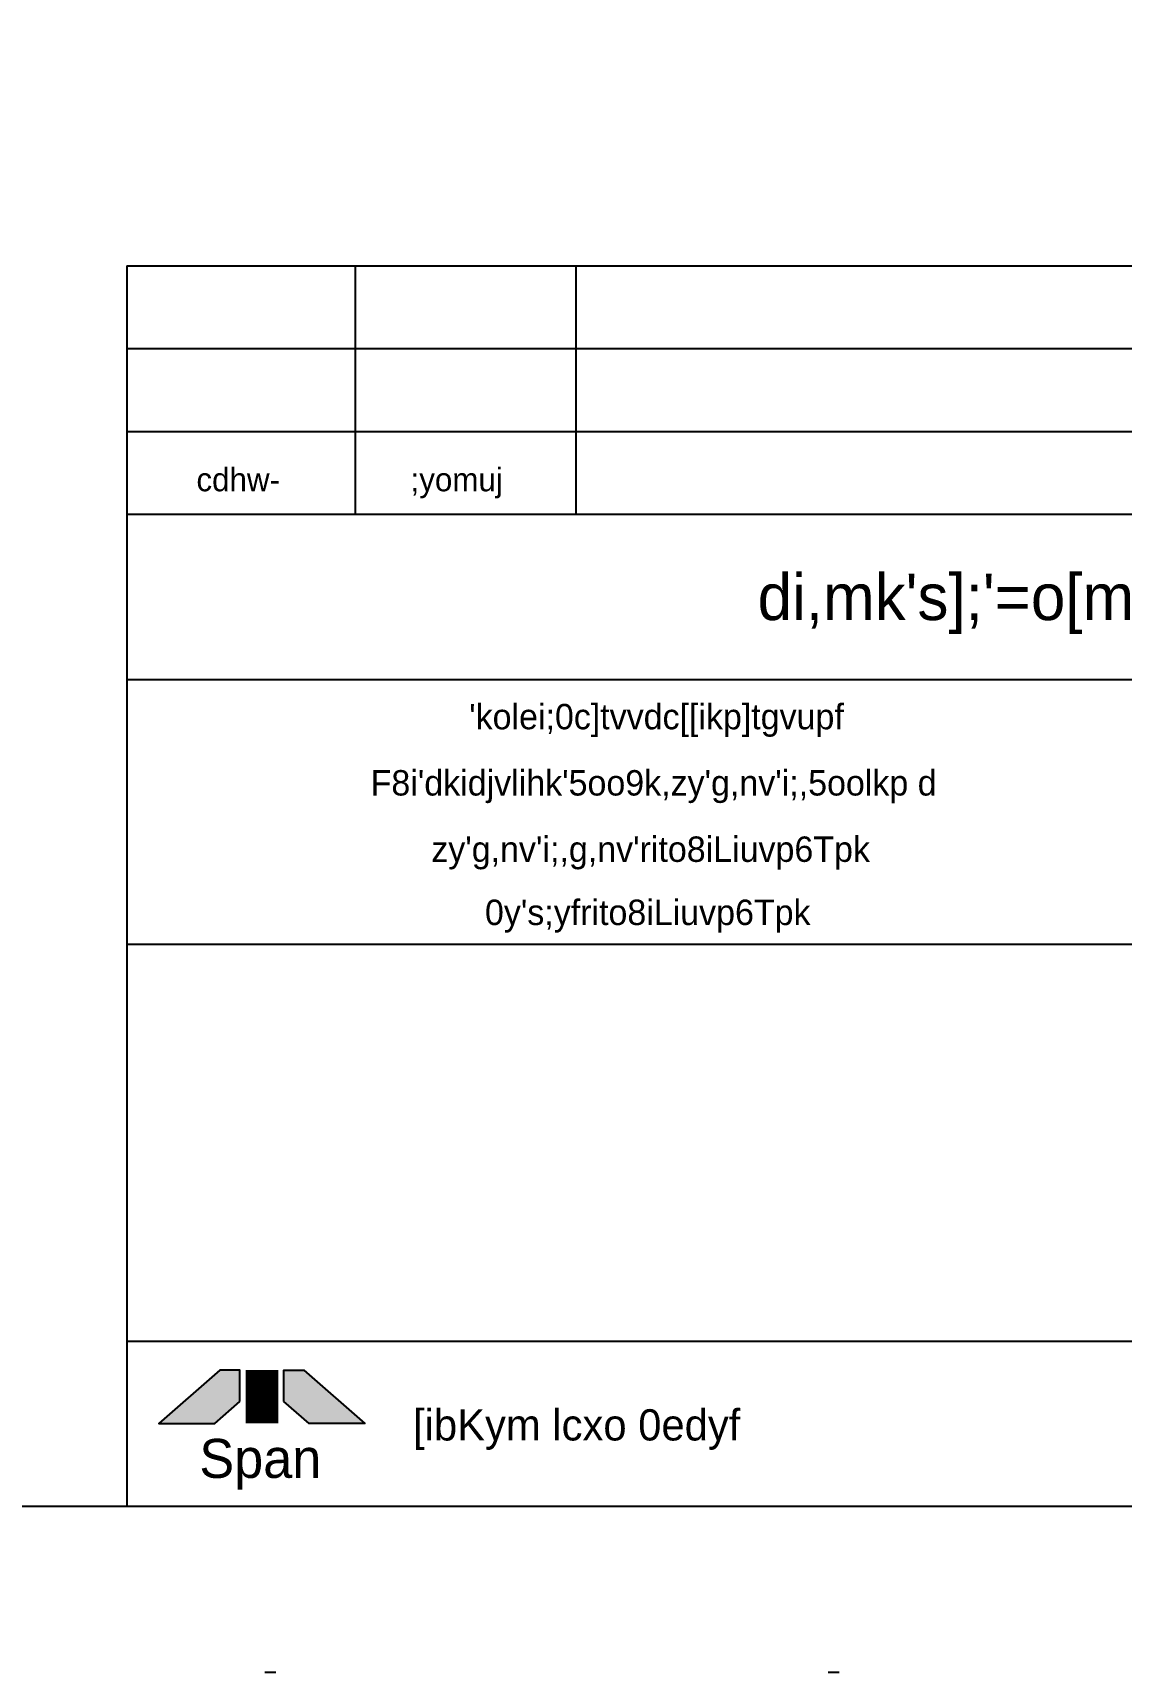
# Model space of a CAD drawing. Extents: x -3.5 to 82.1, y -1.5 to 57.9.
# Drawn here: x 60.7 to 70.55, y -1.5 to 13.35 of the extents above; entities that cross this region are included whole.
import ezdxf
from ezdxf.enums import TextEntityAlignment as Align

# ---------------------------------------------------------------- set-up
doc = ezdxf.new("R2010")
doc.units = 0
doc.header["$MEASUREMENT"] = 0
doc.linetypes.add('DOT', pattern=[0.25, 0, -0.25])
doc.layers.get('0').update_dxf_attribs({"linetype": 'CONTINUOUS'})
for name, color, linetype in [('2', 2, 'CONTINUOUS'), ('F-MODEL', 7, 'CONTINUOUS'), ('F1', 1, 'CONTINUOUS'), ('TT-FRAM', 7, 'CONTINUOUS')]:
    doc.layers.add(name, color=color, linetype=linetype)
doc.styles.add('THAI4', font='thai4.shx')
doc.styles.add('TIT-RN', font='THAI4.SHX', dxfattribs={"height": 1.5})
doc.styles.add('TT-T1', font='THAI4.shx')
doc.styles.add('XREF1$0$SUPERFRENCH', font='SUF_____.PFB')
doc.styles.add('XREF1$0$THA1', font='THAI4.SHX')

msp = doc.modelspace()

# ---------------------------------------------------------------- linework, layer by layer
at = {"color": 2}
msp.add_line((61.55, 11.239), (79.6, 11.239), dxfattribs=at)
at = {"color": 5}
for p, q in [((61.55, 11.239), (61.55, 0)), ((61.55, 8.989), (79.6, 8.989)), ((61.55, 7.491), (79.6, 7.491)), ((61.55, 5.094), (71.11, 5.094)), ((61.55, 1.498), (79.6, 1.498))]:
    msp.add_line(p, q, dxfattribs=at)
at = {"layer": '2', "linetype": 'Continuous'}
for p, q in [((63.621, 8.989), (63.621, 11.239)), ((65.621, 8.989), (65.621, 11.239)), ((61.55, 10.489), (79.6, 10.489)), ((61.55, 9.739), (79.6, 9.739)), ((61.621, 8.989), (79.6, 8.989))]:
    msp.add_line(p, q, dxfattribs=at)
at = {"layer": 'F-MODEL', "color": 72}
msp.add_lwpolyline([(62.776, 0.754, 0.295, 0.295, 0), (62.776, 1.237, 0.295, 0.295, 0)], format="xyseb", dxfattribs=at)
at = {"layer": 'F-MODEL', "color": 52}
for points in [[(62.574, 0.951), (62.574, 1.235), (62.393, 1.235), (61.841, 0.752), (62.347, 0.752)], [(62.974, 0.951), (62.974, 1.235), (63.155, 1.235), (63.707, 0.752), (63.201, 0.752)]]:
    msp.add_lwpolyline(points, close=True, dxfattribs=at)
for points in [[(61.841, 0.752), (62.347, 0.752), (62.393, 1.235), (62.574, 1.235)], [(62.393, 1.235), (62.574, 1.235), (62.347, 0.752), (62.574, 0.951)], [(63.155, 1.235), (62.974, 1.235), (63.201, 0.752), (62.974, 0.951)], [(63.707, 0.752), (63.201, 0.752), (63.155, 1.235), (62.974, 1.235)]]:
    msp.add_solid(points, dxfattribs=at)
at = {"layer": 'F1', "linetype": 'DOT', "ltscale": 20}
msp.add_lwpolyline([(82.1, 57.9), (-3.5, 57.9), (-3.5, -1.5), (82.1, -1.5)], close=True, dxfattribs=at)
at = {"layer": 'TT-FRAM', "color": 6}
msp.add_lwpolyline([(0, 0), (0, 56.4), (79.6, 56.4), (79.6, 0)], close=True, dxfattribs=at)

# ---------------------------------------------------------------- texts
at = {"color": 5, "style": 'THAI4'}
msp.add_text("di,mk's];'=o[m  ditmi;'8,ok8,", height=0.4195, dxfattribs=at).set_placement((70.611, 8.24), align=Align.MIDDLE_CENTER)
at = {"color": 3, "linetype": 'Continuous', "style": 'TIT-RN'}
for s, p in [("'kolei;0c]tvvdc[[ikp]tgvupf", (66.347, 7.156)), ("F8i'dkidjvlihk'5oo9k,zy'g,nv'i;,5oolkp d", (66.321, 6.556)), ("zy'g,nv'i;,g,nv'rito8iLiuvp6Tpk", (66.294, 5.955)), ("0y's;yfrito8iLiuvp6Tpk", (66.268, 5.383))]:
    msp.add_text(s, height=0.23, dxfattribs=at).set_placement(p, align=Align.MIDDLE_CENTER)
at = {"layer": '2', "linetype": 'Continuous', "style": 'TT-T1'}
for s, p in [('cdhw-', (62.56, 9.197)), (';yomuj', (64.538, 9.197))]:
    msp.add_text(s, height=0.2121, dxfattribs=at).set_placement(p, align=Align.CENTER)
at = {"layer": 'F-MODEL', "color": 3, "style": 'XREF1$0$THA1'}
msp.add_text('[ibKym lcxo 0edyf', height=0.28283, dxfattribs=at).set_placement((64.143, 0.599))
at = {"layer": 'F-MODEL', "color": 2, "style": 'XREF1$0$SUPERFRENCH'}
msp.add_text('Span', height=0.3535, dxfattribs=at).set_placement((62.76, 0.386), align=Align.MIDDLE)

doc.saveas('drawing.dxf')
